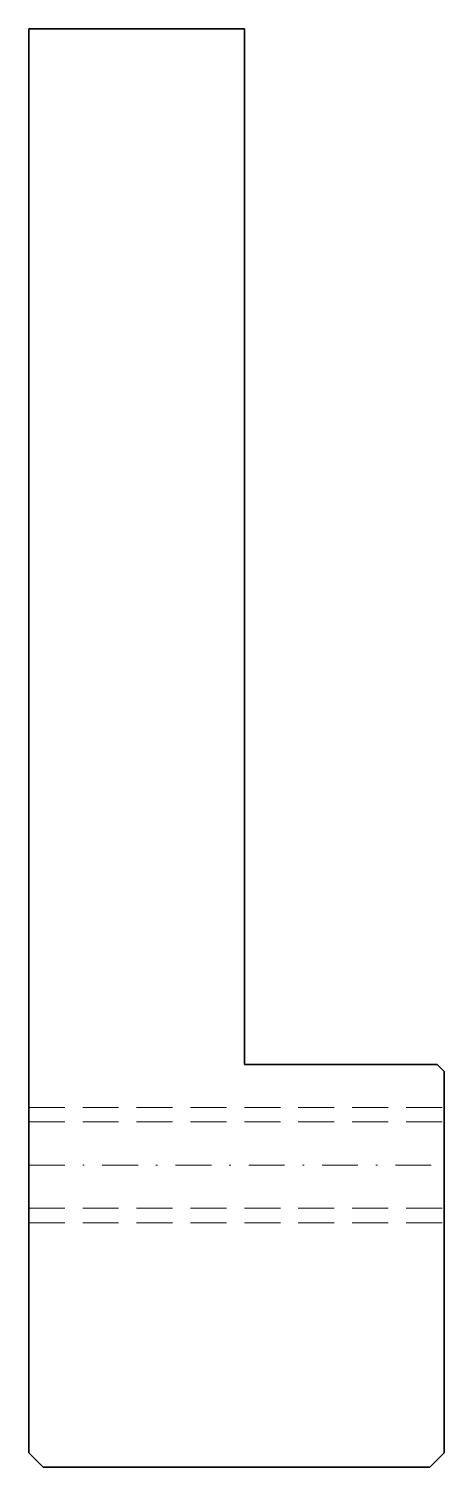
# Model space of a CAD drawing. Header units: millimetres. Extents: x -29 to 0, y 0 to 100.
import ezdxf

# ---------------------------------------------------------------- set-up
doc = ezdxf.new("R2010")
doc.units = ezdxf.units.MM
doc.header["$LTSCALE"] = 5
for name, pattern in [('AUSGEZOGEN', [0]), ('DASHDOT', [1, 0.5, -0.25, 0, -0.25]), ('DASHED', [0.75, 0.5, -0.25])]:
    doc.linetypes.add(name, pattern=pattern)
doc.layers.add('2', color=7, linetype='Continuous')

msp = doc.modelspace()

# ---------------------------------------------------------------- linework, layer by layer
at = {"layer": '2', "color": 7, "linetype": 'AUSGEZOGEN', "lineweight": 35}
for p, q in [((-13.9, 100), (-28.9, 100)), ((-28.9, 100), (-28.9, 1)), ((-13.9, 28), (-13.9, 100)), ((-0.5, 28), (-13.9, 28)), ((0, 27.5), (-0.5, 28)), ((0, 1), (0, 27.5)), ((-28.9, 1), (-27.9, 0)), ((-27.9, 0), (-1, 0)), ((-1, 0), (0, 1))]:
    msp.add_line(p, q, dxfattribs=at)
at = {"layer": '2', "color": 7, "linetype": 'DASHED', "lineweight": 18}
for p, q in [((-28.9, 25), (0, 25)), ((-28.9, 24), (0, 24)), ((-28.9, 18), (0, 18)), ((-28.9, 17), (0, 17))]:
    msp.add_line(p, q, dxfattribs=at)
at = {"layer": '2', "color": 7, "linetype": 'DASHDOT', "lineweight": 18}
msp.add_line((-28.9, 21), (0, 21), dxfattribs=at)

doc.saveas('drawing.dxf')
